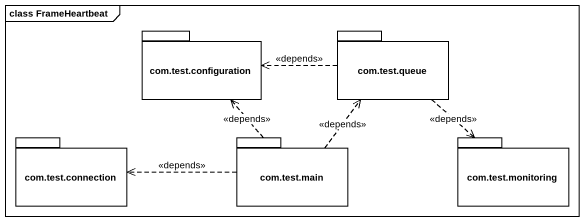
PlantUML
@startuml
mainframe class FrameHeartbeat
package "com.test.configuration" as com_test_configuration {
}
package "com.test.queue" as com_test_queue {
}
package "com.test.connection" as com_test_connection {
}
package "com.test.main" as com_test_main {
}
package "com.test.monitoring" as com_test_monitoring {
}
com_test_queue .left.> com_test_configuration : <<depends>>
com_test_queue ..> com_test_monitoring : <<depends>>
com_test_main .up.> com_test_configuration : <<depends>>
com_test_main .up.> com_test_queue : <<depends>>
com_test_main .left.> com_test_connection : <<depends>>
@enduml
